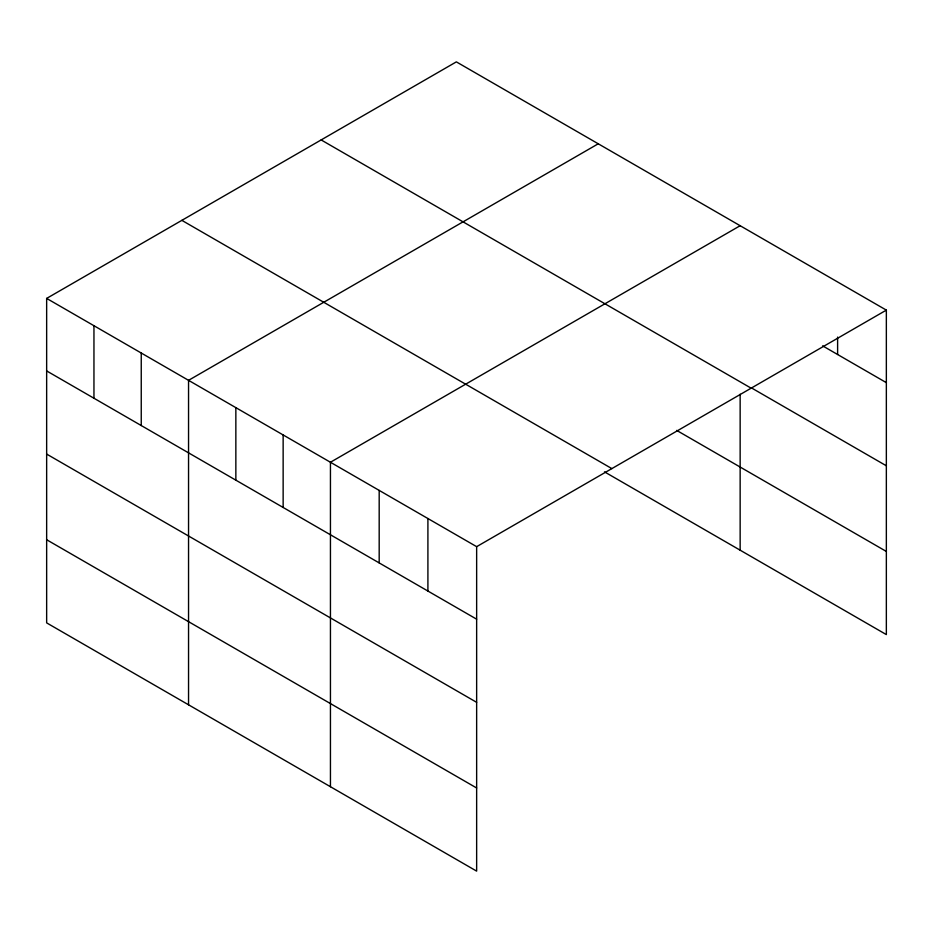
<?xml version="1.0" encoding="UTF-8"?>
<svg xmlns="http://www.w3.org/2000/svg" width="933" height="933" viewBox="0 0 933 933"><rect width="100%" height="100%" fill="white"/><g stroke="black" fill="none" stroke-linecap="round" stroke-linejoin="round"><path stroke-width="1.4" d="M46.65 298.408L476.646 546.668L476.646 871.13L46.65 622.882L46.65 298.408L456.354 61.87L886.35 310.118L886.35 634.592L604.479 471.853M598.251 143.787L188.548 380.337L188.548 704.8M740.149 225.716L330.445 462.255L330.445 786.729M476.646 546.668L886.35 310.118M822.626 345.851L886.35 382.647M751.403 387.871L886.35 465.789M321.15 139.927L751.147 388.175M676.67 430.393L886.35 551.45M181.853 220.351L611.85 468.599M46.65 370.926L476.646 619.185M46.65 454.079L476.646 702.327M46.65 539.74L476.646 787.988M837.612 337.105L837.612 354.505M740.149 394.227L740.149 550.19M427.909 518.526L427.909 591.056M379.183 490.396L379.183 562.914M283.142 434.953L283.142 507.47M235.851 407.639L235.851 480.168M141.245 353.024L141.245 425.541M93.953 325.71L93.953 398.239"/></g></svg>
